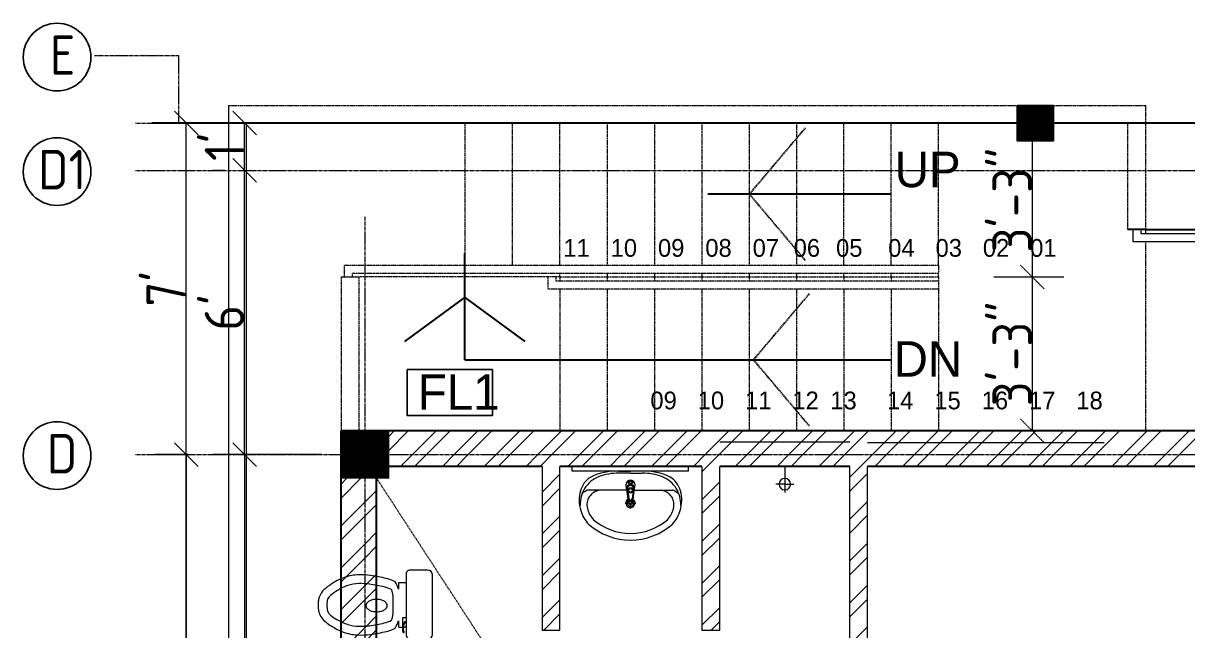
# Model space of a CAD drawing. Extents: x -95606 to 113309, y -42160 to -940.
# Drawn here: x -42601.6 to -42306.3, y -18292.3 to -18138.3 of the extents above; entities that cross this region are included whole.
import ezdxf

# ---------------------------------------------------------------- set-up
doc = ezdxf.new("R2010")
doc.units = 0
doc.header["$LTSCALE"] = 0.02
doc.header["$MEASUREMENT"] = 0
doc.header["$PDMODE"] = 3
doc.header["$PDSIZE"] = -2
for name, pattern in [('( Dashed )', [0.75, 0.5, -0.25]), ('ACAD_ISO04W100', [30, 24, -3, 0, -3]), ('CENTERX2', [101.60000000000001, 63.5, -12.7, 12.7, -12.7])]:
    doc.linetypes.add(name, pattern=pattern)
doc.layers.get('0').update_dxf_attribs({"linetype": 'CONTINUOUS'})
doc.layers.get('DEFPOINTS').update_dxf_attribs({"linetype": 'CONTINUOUS'})
for name, color, linetype, lineweight in [('DOOR WIN TEXT', 102, 'CONTINUOUS', 25), ('Hatch', 252, 'CONTINUOUS', 9), ('RBH CENTER LINE', 1, 'ACAD_ISO04W100', 13), ('RBH DIMENSIONS', 8, 'CONTINUOUS', 15), ('RBH FURNISHING', 112, 'CONTINUOUS', 0), ('RBH HAND RAIL - 0.13', 131, 'CONTINUOUS', 13), ('RBH TEXT', 50, 'CONTINUOUS', 13), ('RBH TEXT FRAME', 90, 'CONTINUOUS', 25), ('RBH WALL - 0.13', 253, 'CONTINUOUS', 13), ('RBH WALL - 0.18', 252, 'CONTINUOUS', 18), ('RBH WALL - 0.30', 7, 'CONTINUOUS', 30), ('RBH-FURNITURE', 112, 'CONTINUOUS', 15), ('T', 15, 'CONTINUOUS', 9)]:
    doc.layers.add(name, color=color, linetype=linetype, lineweight=lineweight)
doc.layers.add('RBH DO & WIN', color=7, linetype='CONTINUOUS', lineweight=9, true_color=0x8a008a)
doc.layers.add('RBH STAIRCASE', color=7, linetype='CONTINUOUS', lineweight=15, true_color=0x287763)
doc.styles.add('RBH-225', font='ARIALN.TTF', dxfattribs={"height": 225})
doc.styles.get("Standard").update_dxf_attribs({"font": 'ISOCP'})
doc.dimstyles.new('RBH DIM 01', dxfattribs={"dimtxt": 10, "dimasz": 6, "dimexe": 8, "dimexo": 5, "dimgap": 0.09, "dimtad": 1, "dimdec": 0, "dimzin": 0, "dimdsep": 46, "dimlunit": 4, "dimtxsty": 'Standard', "dimblk": 'OBLIQUE', "dimcen": 0.09, "dimclrd": 4, "dimclre": 1, "dimclrt": 2, "dimadec": 0, "dimazin": 0, "dimtfac": 1, "dimtdec": 0, "dimtofl": 0, "dimtmove": 0, "dimatfit": 3, "dimldrblk": 'OPEN30', "dimfxl": 1, "dimtolj": 1, "dimtzin": 0, "dimlwd": -1, "dimlwe": -1, "dimarcsym": 0})
pattern_1 = [(45, (-411609.7357778816, -522238.592711931), (-5.303300858899106, 5.303300858899107), []), (45, (-411606.2002439816, -522238.592711931), (-5.303300858899106, 5.303300858899107), [])]

# ---------------------------------------------------------------- blocks, each defined once
blk = doc.blocks.new('_Oblique')
at = {"color": 0, "linetype": 'ByBlock', "lineweight": -2}
blk.add_line((-0.5, -0.5), (0.5, 0.5), dxfattribs=at)
blk = doc.blocks.new('*D945')
at = {"layer": 'DEFPOINTS', "color": 0, "lineweight": -2, "ltscale": 0.75, "transparency": 16777216}
for p in [(-42520.99600478176, -18247.60329317254), (-42545.47614968261, -18454.60329317254), (-42520.99600478176, -18454.60329317254)]:
    blk.add_point(p, dxfattribs=at)
at = {"layer": 'RBH DIMENSIONS', "color": 1, "ltscale": 0.75, "transparency": 16777216}
for p, q in [((-42525.99600478176, -18247.60329317254), (-42553.47614968261, -18247.60329317254)), ((-42525.99600478176, -18454.60329317254), (-42553.47614968261, -18454.60329317254))]:
    blk.add_line(p, q, dxfattribs=at)
at = {"layer": 'RBH DIMENSIONS', "color": 4, "ltscale": 0.75, "transparency": 16777216}
blk.add_line((-42545.47614968261, -18247.60329317254), (-42545.47614968261, -18454.60329317254), dxfattribs=at)
at = {"layer": 'RBH DIMENSIONS', "color": 4, "ltscale": 0.75, "transparency": 16777216, "xscale": 6, "yscale": 6, "zscale": 6}
for p, rotation in [((-42545.47614968261, -18247.60329317254), 90), ((-42545.47614968261, -18454.60329317254), 270)]:
    blk.add_blockref('_Oblique', p, dxfattribs=dict(at, rotation=rotation))
at = {"layer": 'RBH DIMENSIONS', "color": 2, "ltscale": 0.75, "transparency": 16777216, "insert": (-42550.5661496826, -18351.10329317255), "char_height": 10, "attachment_point": 5, "rotation": 90}
blk.add_mtext('\\A1;17\'-3"', dxfattribs=at)
blk = doc.blocks.new('_Open30')
at = {"color": 0, "linetype": 'ByBlock', "lineweight": -2}
for p, q in [((-1, 0.26794919), (0, 0)), ((0, 0), (-1, -0.26794919)), ((0, 0), (-1, 0))]:
    blk.add_line(p, q, dxfattribs=at)
blk = doc.blocks.new('*D950')
at = {"layer": 'DEFPOINTS', "color": 0, "lineweight": -2, "ltscale": 0.75, "transparency": 16777216}
for p in [(-42557.07311181848, -18247.60329317254), (-42560.26094767994, -18868.60329317254), (-42557.07311181848, -18868.60329317254)]:
    blk.add_point(p, dxfattribs=at)
at = {"layer": 'DOOR WIN TEXT', "color": 1, "ltscale": 0.75, "transparency": 16777216}
for p, q in [((-42562.07311181848, -18247.60329317254), (-42568.26094767994, -18247.60329317254)), ((-42562.07311181848, -18868.60329317254), (-42568.26094767994, -18868.60329317254))]:
    blk.add_line(p, q, dxfattribs=at)
at = {"layer": 'DOOR WIN TEXT', "color": 4, "ltscale": 0.75, "transparency": 16777216}
blk.add_line((-42560.26094767994, -18247.60329317254), (-42560.26094767994, -18868.60329317254), dxfattribs=at)
at = {"layer": 'DOOR WIN TEXT', "color": 4, "ltscale": 0.75, "transparency": 16777216, "xscale": 6, "yscale": 6, "zscale": 6}
for p, rotation in [((-42560.26094767994, -18247.60329317254), 90), ((-42560.26094767994, -18868.60329317254), 270)]:
    blk.add_blockref('_Oblique', p, dxfattribs=dict(at, rotation=rotation))
at = {"layer": 'DOOR WIN TEXT', "color": 2, "ltscale": 0.75, "transparency": 16777216, "insert": (-42565.35094767993, -18558.10329317255), "char_height": 10, "attachment_point": 5, "rotation": 90}
blk.add_mtext('\\A1;51\'-9"', dxfattribs=at)
blk = doc.blocks.new('WC')
at = {"layer": 'T', "color": 20, "linetype": 'Continuous'}
blk.add_lwpolyline([(5.185914871772638, -7.487984849098211), (5.185914871772638, -5.592378769189053), (3.550270554255348, -5.592378769189053, 0.0305233690984547), (5.4386653411334, -4.740034718662172, 0.0547400935511321), (6.261389080953903, -2.484506639038954, 0.0276815532615558), (7.012927671285524, 1.530480482173516, 0.0379064816251762), (7.173784738965423, 4.511045378399103, 0.0718291389595183), (6.597054907927031, 7.968788086524, 0.07159889264581099), (5.062240501831638, 11.13285129502492, 0.0316332895777253), (3.449414756795248, 13.29372066599171, 0.1104652710986022), (1.542048538502513, 14.56969043948084, 0.072609613058966), (0.4145795971476219, 14.7913590887747, 0.0240610733113487), (-0.4795404054652864, 14.8240629685788, 0.0240610733113488), (-1.373660408078194, 14.7913590887747, 0.072609613058966), (-2.501129349429447, 14.56969043948084, 0.0502769354611629), (-3.978556810250212, 13.7293314425624, 0.0718777976286563), (-5.948142554372224, 11.13285129502492, 0.07159889264581099), (-7.482956960467617, 7.968788086524, 0.0718291389595183), (-8.059686791509648, 4.511045378399103, 0.0379064816251762), (-7.898829723829748, 1.530480482173516, 0.027681553261556), (-7.147291133479938, -2.484506639038954, 0.0547400935511745), (-6.324567393673988, -4.740034718663082, 0.0305233690984476), (-4.436172606781382, -5.592378769189053), (-6.071816924295035, -5.592378769189053), (-6.071816924295035, -6.591743343107737)], format="xyb", dxfattribs=at)
at = {"layer": 'T', "color": 15, "linetype": 'Continuous'}
blk.add_lwpolyline([(4.815718880027362, 1.817051685689875, 0.0379064816252289), (4.958496132518575, 4.462610708472312, 0.0718291389590164), (4.485969481133452, 7.295610659800332, 0.0715988926463217), (3.226707508000345, 9.891614752026724, 0.0868619999494411), (1.939920170180357, 11.65888144056134, 0.1101547250443407), (1.026778147940149, 12.41461597400666, 0.0606315937992031), (-0.4795404054652864, 12.60208791376226, 0.0606315937992031), (-1.985858958870721, 12.41461597400666, 0.1647116893850715), (-3.026634467930762, 11.65888144056134, 0.0570579070422738), (-4.112609560540931, 10.06464330845028, 0.0444558028881388), (-5.371871533659487, 7.295610659800332, 0.0718291389590164), (-5.8443981850628, 4.462610708472312, 0.0379064816252289), (-5.701620932553396, 1.817051685689875, 0.027681553261527), (-4.99518903094713, -1.956959420900602, 0.0547400935513346), (-4.338226023509832, -3.758048217583564, 0.0709025058760243), (-2.722718793099829, -4.203336587857847), (-0.4795404054652864, -4.203336587859666), (1.836816740573794, -4.203336587859666, 0.0709025058760243), (3.452323970983799, -3.758048217581746, 0.054740093551292), (4.109286978402906, -1.956959420901512, 0.0276815532615271)], format="xyb", close=True, dxfattribs=at)
at = {"layer": 'T', "color": 20, "linetype": 'Continuous'}
for points in [[(0.9687650310429488, 0, 0.0590191261804286), (0.840271205803674, 1.084786038702986, 0.0725853768580368), (0.5096370894957545, 1.910860540629983, 0.1066643080517607), (-0.0506469423139606, 2.526744483466245, 0.1562815144078775), (-0.5987958138334762, 2.702364892362311, 0.1562815144078204), (-1.146944685374819, 2.526744483467155, 0.1066643080520516), (-1.707228717184534, 1.910860540629983, 0.0725853768579117), (-2.037862833474264, 1.084786038706624, 0.059019126180507), (-2.166356658713539, 0, 0.0590191261806033), (-2.037862833474264, -1.084786038705715, 0.0725853768582857), (-1.707228717184534, -1.910860540630892, 0.1066643080517848), (-1.146944685374819, -2.526744483468064, 0.1562815144076592), (-0.5987958138334762, -2.70236489236322, 0.1562815144080388), (-0.0506469423139606, -2.526744483467155, 0.1066643080520273), (0.5096370894957545, -1.910860540630892, 0.0725853768577877), (0.840271205803674, -1.084786038704805, 0.0590191261803645)], [(-7.896895772498738, -14.15304770960665), (-0.4795404054652864, -14.15304770960665), (7.157357536549625, -14.15304770960665, 0.4142135623730306), (8.369540339352625, -12.94086490680547), (8.369540339352625, -8.700167651898482, 0.4579617922720282), (7.4027238557087, -7.487984849098211), (-0.4795404054652864, -7.487984849098211), (-7.922713216832108, -7.487984849098211, 0.4186478146182976), (-9.1090785752981, -8.700167651898482), (-9.1090785752981, -12.94086490680547, 0.4142135623730306)]]:
    blk.add_lwpolyline(points, format="xyb", close=True, dxfattribs=at)
for points in [[(-3.719290304057267, -7.501733849440824), (-3.719290304057267, -6.591743343107737), (-7.086874287653245, -6.591743343107737), (-7.399695656121821, -6.737991817339207), (-7.42576410347965, -6.997989104864246), (-7.204182300834418, -7.030488765803965), (-7.099908511333977, -6.89236520680879), (-6.774052919184669, -6.827365884925711), (-4.631685962086976, -7.046738596273826), (-4.631685962086976, -7.485484018971873)], [(-6.071816924295035, -7.487984849098211), (-6.071816924295035, -6.951312819431223)], [(-4.934620047873522, -7.026665615950151), (-4.934620047873522, -7.487984849098211)]]:
    blk.add_lwpolyline(points, dxfattribs=at)
blk = doc.blocks.new('WB')
at = {"layer": 'RBH-FURNITURE'}
for p, q in [((14.75, 0), (-14.75, 0)), ((-14.75, -1.21283693308942), (-14.75, 0)), ((14.75, -1.21283693308942), (14.75, 0)), ((14.75, -1.21283693308942), (-14.75, -1.21283693308942)), ((-3.002595838857815, -1.21283693308942), (2.968590706586838e-09, -1.21283693308942)), ((2.968590706586838e-09, -1.727531433105469), (-3.002595838857815, -1.727531433105469)), ((3.002595838916022, -1.21283693308942), (2.968590706586838e-09, -1.21283693308942)), ((2.968590706586838e-09, -1.727531433105469), (3.002595838916022, -1.727531433105469)), ((-0.9728410511161201, -5.677043628704268), (-1.086861541843973, -4.544988488953095)), ((-0.7926853030803613, -6.866071558033582), (-0.9728410511161201, -5.677043628704268)), ((-0.7926853030803613, -5.604981303156819), (-0.4323738007806242, -8.256873965205159)), ((0.792685303138569, -5.604981303156819), (0.4323738068342209, -8.256873965205159)), ((0.9728410511743277, -5.677043628704268), (0.792685303138569, -6.866071558033582)), ((1.08686154789757, -4.544988488953095), (0.9728410511743277, -5.677043628704268)), ((-11.2257409482263, -6.174346089246683), (-12.2082815557369, -6.815677976468578)), ((-0.9214262514724396, -6.01638126373291), (-10.62913734023459, -6.01638126373291)), ((-0.5764983981498517, -8.364967393805273), (-0.7926853030803613, -6.866071558033582)), ((-0.4323738007806242, -9.02348363387864), (-0.505195447767619, -8.592860436299816)), ((0.5051954477094114, -8.592860436299816), (0.4323862224700861, -9.023392200353555)), ((0.792685303138569, -6.866071558033582), (0.5764983981498517, -8.364967393805273)), ((0.9214262575260364, -6.01638126373291), (10.62913734017638, -6.01638126373291)), ((11.22574095433811, -6.174346089246683), (12.20828156766947, -6.815677976468578)), ((-12.78497798740864, -9.885228609957267), (-12.87879985861946, -9.986398577690125)), ((-1.367518416082021, -9.304311799874995), (-0.3956076233880594, -9.304311799874995)), ((-0.3963426441187039, -9.29371726512909), (-0.4330591707257554, -9.02348363387864)), ((2.968590706586838e-09, -10.671830224921), (2.968590706586838e-09, -9.654028773191385)), ((0.3956076233880594, -9.304311799874995), (1.367518416140229, -9.304311799874995)), ((0.4330591767211445, -9.02348363387864), (0.3963426560512744, -9.29371726512909)), ((12.78497799939942, -9.885228609957267), (12.87879985867767, -9.986398577690125))]:
    blk.add_line(p, q, dxfattribs=at)
for centre, radius in [((2.968590706586838e-09, -6.073386239877436), 0.6845918515155726), ((2.968590706586838e-09, -4.037626266363077), 0.5139152378585204), ((2.968590706586838e-09, -6.073386239877436), 0.4323738009572039), ((2.968590706586838e-09, -4.037626266363077), 0.3206772357099268)]:
    blk.add_circle(centre, radius, dxfattribs=at)
for centre, radius, start, end in [((-7.16209180658916, -7.590965032461099), 5.665218887149563, 120.7623182050483, 165.9134844709627), ((-5.534776818181854, -9.312951570143923), 7.136569396632957, 110.9837550512037, 148.6276441611306), ((-3.521593162498903, -16.03311490995111), 14.82936269009455, 87.99435443451932, 116.1607451574756), ((-3.218700833618641, -15.03207340248628), 13.30629694490798, 89.0694293571599, 111.4765403603433), ((3.521593174431473, -16.03311490995111), 14.82936269009455, 63.83925484252443, 92.00564556548066), ((3.218700836587232, -15.03207341762027), 13.30629696000079, 68.52345963965665, 90.9305706428401), ((5.534776824119035, -9.312951570143923), 7.136569396632957, 31.3723558388694, 69.01624494879628), ((7.162091812526342, -7.590965032461099), 5.665218887149563, 14.08651552903727, 59.23768179495173), ((-4.111888620362151, -9.925749122630805), 8.673184022031258, 150.0649124811841, 179.732317059104), ((-0.01229743636213243, -4.558665649208706), 1.074651144129656, 89.34433905628772, 179.2707729083678), ((-0.01229742675786838, -5.531506706902292), 0.9715065877887656, 89.27472476461509, 188.6156485361886), ((-0.01801557838916779, -5.62299688445637), 0.7748791799650085, 88.66777963011222, 178.6677796301122), ((0.01229744229931384, -4.558665649208706), 1.074651144129528, 0.7292270916321703, 90.65566094371226), ((0.01229742972645909, -5.53150670445757), 0.971506585220952, 351.3843509544102, 90.72527498861075), ((0.01801558141596615, -5.622996881604195), 0.7748791769162926, 1.332220119671323, 91.33222011633715), ((4.111888629326131, -9.925749133981299), 8.673184025064035, 0.26768294089596, 29.93508751881592), ((-4.917371073388495, -8.560703253548127), 8.088074891127143, 163.1195708982508, 198.8785506675534), ((-10.68866752198664, -6.99715944530908), 0.9825831689544678, 86.5265858884347, 123.1336150171348), ((-7.350851842027623, -9.723860712489113), 3.687053601633872, 97.2542833607589, 195.0893641244774), ((2.968590706586838e-09, -9.304311799874995), 1.171012377592426, 120.0927669608447, 59.90723303915527), ((2.968590706586838e-09, -9.304311799874995), 0.8107008767947567, 127.5098969284761, 52.49013994350943), ((0.08044165174942464, -8.284525758586824), 0.6618467239242408, 186.9810572273289, 207.7665555178048), ((0.08044164767488837, -8.28452576440759), 0.6618467175496398, 207.766555329857, 263.0189420169028), ((-0.02026752929668874, -8.201926451409236), 0.4157533022092709, 187.5946449765316, 272.7942158600725), ((0.02026753535028547, -8.201926451409236), 0.4157533022092709, 267.2057841399276, 352.4053550234685), ((-0.08044164488092065, -8.284525770228356), 0.6618467122596731, 276.9810582387356, 332.2334449685301), ((-0.08044165186583996, -8.284525758586824), 0.6618467239242407, 332.2334444821952, 353.018942772671), ((7.350851847906597, -9.723860712489113), 3.687053601633872, 344.9106358755226, 82.74571663924108), ((10.68866752495524, -6.997159454214852), 0.9825831781280032, 56.86638503096172, 93.47341435891616), ((4.917371085321065, -8.560703253548127), 8.08807489112794, 341.1214493324466, 16.88042910174919), ((-4.479929855500814, -8.937872982001863), 8.394755769797676, 195.4747331045889, 223.0441814273127), ((-5.2778393769986, -9.476580703514628), 5.760827717249503, 192.0952891306455, 224.6543184196774), ((-0.02026750956429169, -8.9685361245065), 0.4157533212605161, 187.594643883194, 220.8490104379566), ((-0.01519281341461465, -9.272596667346079), 0.3817345584461184, 183.1716785548231, 272.2809415528178), ((-0.02026751631638035, -8.968536138825584), 0.415753306780159, 220.849009551328, 272.7942141105178), ((0.02026752231176943, -8.968536132073496), 0.4157533134840453, 267.2057858894822, 352.4053571195647), ((0.01519282220397145, -9.272596664261073), 0.3817345615892633, 267.7190580332996, 356.8283210309722), ((5.27783937996719, -9.47658069327008), 5.760827722301952, 315.3456813515634, 347.9047108693545), ((4.479929855500814, -8.937872982001863), 8.394755769797676, 316.9558185726873, 344.5252668954111), ((0.04908161464845762, -2.553782224596944), 16.13919069229295, 228.6421468456873, 269.8055748570405), ((0.04908161464845762, -2.553782224596944), 14.46399208055348, 229.3365791502009, 269.8055748570405), ((-0.04908161464845762, -2.553782224596944), 14.46399208055348, 270.1944251429595, 310.663420849799), ((-0.04908161464845762, -2.553782224596944), 16.13919069229295, 270.1944251429595, 311.3578531543127)]:
    blk.add_arc(centre, radius, start, end, dxfattribs=at)
blk = doc.blocks.new('VF')
at = {"layer": 'RBH FURNISHING', "ltscale": 0.75}
for p, q in [((0, 0), (-4.538272844394669, 0)), ((0, 0), (0, 4.211931593017653)), ((0, -9.016995425045025), (0, 0)), ((0, 0), (4.538272844394669, 0))]:
    blk.add_line(p, q, dxfattribs=at)
blk.add_circle((0, 0), 2.862975221651141, dxfattribs=at)
blk = doc.blocks.new('*D956')
at = {"layer": 'DEFPOINTS', "color": 0, "lineweight": -2, "ltscale": 0.75, "transparency": 16777216}
for p in [(-42545.47614968261, -18175.60329317265), (-42545.47614968261, -18175.60329317265), (-42545.47614968261, -18247.6032931726)]:
    blk.add_point(p, dxfattribs=at)
at = {"layer": 'RBH DIMENSIONS', "color": 1, "ltscale": 0.75, "transparency": 16777216}
for p, q in [((-42550.47614968261, -18175.60329317265), (-42553.47614968261, -18175.60329317265)), ((-42550.47614968261, -18247.6032931726), (-42553.47614968261, -18247.6032931726))]:
    blk.add_line(p, q, dxfattribs=at)
at = {"layer": 'RBH DIMENSIONS', "color": 4, "ltscale": 0.75, "transparency": 16777216}
blk.add_line((-42545.47614968261, -18247.6032931726), (-42545.47614968261, -18175.60329317265), dxfattribs=at)
at = {"layer": 'RBH DIMENSIONS', "color": 4, "ltscale": 0.75, "transparency": 16777216, "xscale": 6, "yscale": 6, "zscale": 6}
for p, rotation in [((-42545.47614968261, -18175.60329317265), 90), ((-42545.47614968261, -18247.6032931726), 270)]:
    blk.add_blockref('_Oblique', p, dxfattribs=dict(at, rotation=rotation))
at = {"layer": 'RBH DIMENSIONS', "color": 2, "ltscale": 0.75, "transparency": 16777216, "insert": (-42550.5661496826, -18211.60329317263), "char_height": 10, "attachment_point": 5, "rotation": 90}
blk.add_mtext("\\A1;6'", dxfattribs=at)
blk = doc.blocks.new('*D960')
at = {"layer": 'DEFPOINTS', "color": 0, "lineweight": -2, "ltscale": 0.75, "transparency": 16777216}
for p in [(-42562.11778233958, -18163.60329317265), (-42560.26094767994, -18163.60329317265), (-42554.79660929019, -18247.6032931726)]:
    blk.add_point(p, dxfattribs=at)
at = {"layer": 'RBH DIMENSIONS', "color": 4, "ltscale": 0.75, "transparency": 16777216}
blk.add_line((-42560.26094767994, -18247.6032931726), (-42560.26094767994, -18163.60329317265), dxfattribs=at)
at = {"layer": 'RBH DIMENSIONS', "color": 1, "ltscale": 0.75, "transparency": 16777216}
for p, q in [((-42557.11778233958, -18163.60329317265), (-42552.26094767994, -18163.60329317265)), ((-42559.79660929019, -18247.6032931726), (-42568.26094767994, -18247.6032931726))]:
    blk.add_line(p, q, dxfattribs=at)
at = {"layer": 'RBH DIMENSIONS', "color": 4, "ltscale": 0.75, "transparency": 16777216, "xscale": 6, "yscale": 6, "zscale": 6}
for p, rotation in [((-42560.26094767994, -18163.60329317265), 90), ((-42560.26094767994, -18247.6032931726), 270)]:
    blk.add_blockref('_Oblique', p, dxfattribs=dict(at, rotation=rotation))
at = {"layer": 'RBH DIMENSIONS', "color": 2, "ltscale": 0.75, "transparency": 16777216, "insert": (-42565.35094767993, -18205.60329317263), "char_height": 10, "attachment_point": 5, "rotation": 90}
blk.add_mtext("\\A1;7'", dxfattribs=at)
blk = doc.blocks.new('*D961')
at = {"layer": 'DEFPOINTS', "color": 0, "lineweight": -2, "ltscale": 0.75, "transparency": 16777216}
for p in [(-42545.47614968261, -18163.60329317265), (-42544.99600478176, -18163.60329317265), (-42545.47614968261, -18175.60329317265)]:
    blk.add_point(p, dxfattribs=at)
at = {"layer": 'RBH DIMENSIONS', "color": 1, "ltscale": 0.75, "transparency": 16777216}
for p, q in [((-42549.99600478176, -18163.60329317265), (-42553.47614968261, -18163.60329317265)), ((-42550.47614968261, -18175.60329317265), (-42553.47614968261, -18175.60329317265))]:
    blk.add_line(p, q, dxfattribs=at)
at = {"layer": 'RBH DIMENSIONS', "color": 4, "ltscale": 0.75, "transparency": 16777216}
blk.add_line((-42545.47614968261, -18175.60329317265), (-42545.47614968261, -18163.60329317265), dxfattribs=at)
at = {"layer": 'RBH DIMENSIONS', "color": 4, "ltscale": 0.75, "transparency": 16777216, "xscale": 6, "yscale": 6, "zscale": 6}
for p, rotation in [((-42545.47614968261, -18163.60329317265), 90), ((-42545.47614968261, -18175.60329317265), 270)]:
    blk.add_blockref('_Oblique', p, dxfattribs=dict(at, rotation=rotation))
at = {"layer": 'RBH DIMENSIONS', "color": 2, "ltscale": 0.75, "transparency": 16777216, "insert": (-42550.5661496826, -18169.60329317266), "char_height": 10, "attachment_point": 5, "rotation": 90}
blk.add_mtext("\\A1;1'", dxfattribs=at)
blk = doc.blocks.new('*D989')
at = {"layer": 'DEFPOINTS', "color": 0, "linetype": '( Dashed )', "lineweight": -2, "ltscale": 0.75, "transparency": 16777216}
for p in [(-42360.52764445714, -18163.60329317289), (-42360.52764445714, -18202.603293173), (-42345.74729688432, -18202.603293173)]:
    blk.add_point(p, dxfattribs=at)
at = {"layer": 'RBH DIMENSIONS', "color": 1, "ltscale": 0.75, "transparency": 16777216}
for p, q in [((-42355.52764445714, -18163.60329317289), (-42337.74729688432, -18163.60329317289)), ((-42355.52764445714, -18202.603293173), (-42337.74729688432, -18202.603293173))]:
    blk.add_line(p, q, dxfattribs=at)
at = {"layer": 'RBH DIMENSIONS', "color": 4, "ltscale": 0.75, "transparency": 16777216}
blk.add_line((-42345.74729688432, -18163.60329317289), (-42345.74729688432, -18202.603293173), dxfattribs=at)
at = {"layer": 'RBH DIMENSIONS', "color": 4, "linetype": '( Dashed )', "ltscale": 0.75, "transparency": 16777216, "xscale": 6, "yscale": 6, "zscale": 6}
for p, rotation in [((-42345.74729688432, -18163.60329317289), 90), ((-42345.74729688432, -18202.603293173), 270)]:
    blk.add_blockref('_Oblique', p, dxfattribs=dict(at, rotation=rotation))
at = {"layer": 'RBH DIMENSIONS', "color": 2, "linetype": '( Dashed )', "ltscale": 0.75, "transparency": 16777216, "insert": (-42350.83729688431, -18183.10329317295), "char_height": 10, "attachment_point": 5, "rotation": 90}
blk.add_mtext('\\A1;3\'-3"', dxfattribs=at)
blk = doc.blocks.new('*D990')
at = {"layer": 'DEFPOINTS', "color": 0, "linetype": '( Dashed )', "lineweight": -2, "ltscale": 0.75, "transparency": 16777216}
for p in [(-42360.52764445714, -18202.603293173), (-42360.52764445714, -18241.60329317289), (-42345.74729688432, -18241.60329317289)]:
    blk.add_point(p, dxfattribs=at)
at = {"layer": 'RBH DIMENSIONS', "color": 1, "ltscale": 0.75, "transparency": 16777216}
for p, q in [((-42355.52764445714, -18202.603293173), (-42337.74729688432, -18202.603293173)), ((-42355.52764445714, -18241.60329317289), (-42337.74729688432, -18241.60329317289))]:
    blk.add_line(p, q, dxfattribs=at)
at = {"layer": 'RBH DIMENSIONS', "color": 4, "ltscale": 0.75, "transparency": 16777216}
blk.add_line((-42345.74729688432, -18202.603293173), (-42345.74729688432, -18241.60329317289), dxfattribs=at)
at = {"layer": 'RBH DIMENSIONS', "color": 4, "linetype": '( Dashed )', "ltscale": 0.75, "transparency": 16777216, "xscale": 6, "yscale": 6, "zscale": 6}
for p, rotation in [((-42345.74729688432, -18202.603293173), 90), ((-42345.74729688432, -18241.60329317289), 270)]:
    blk.add_blockref('_Oblique', p, dxfattribs=dict(at, rotation=rotation))
at = {"layer": 'RBH DIMENSIONS', "color": 2, "linetype": '( Dashed )', "ltscale": 0.75, "transparency": 16777216, "insert": (-42350.83729688431, -18222.10329317295), "char_height": 10, "attachment_point": 5, "rotation": 90}
blk.add_mtext('\\A1;3\'-3"', dxfattribs=at)

msp = doc.modelspace()

# ---------------------------------------------------------------- hatches: boundary and pattern name
at = {"layer": 'Hatch', "ltscale": 0.75}
h = msp.add_hatch(dxfattribs=at)
h.set_pattern_fill('ANSI32', color=256, scale=20)
h.set_pattern_definition(pattern_1)
h.paths.add_polyline_path([(-42215.99600478187, -18241.60329317254), (-42508.99600478176, -18241.60329317254), (-42508.99600478176, -18247.60329317254), (-42215.99600478187, -18247.60329317254)])
h = msp.add_hatch(dxfattribs=at)
h.set_pattern_fill('ANSI32', color=256, scale=20)
h.set_pattern_definition(pattern_1)
h.paths.add_polyline_path([(-42215.99600478187, -18247.60329317254), (-42508.99600478176, -18247.60329317254), (-42508.99600478176, -18250.60329317254), (-42469.99600478176, -18250.60329317254), (-42469.99600478176, -18292.10329317254), (-42465.49600478176, -18292.10329317254), (-42465.49600478176, -18250.60329317254), (-42429.49600478176, -18250.60329317254), (-42429.49600478176, -18292.10329317248), (-42424.99600478176, -18292.10329317248), (-42424.99600478176, -18250.60329317254), (-42391.99600478176, -18250.60329317254), (-42391.99600478176, -18418.60329317248), (-42393.99600478176, -18418.60329317248), (-42393.99600478176, -18423.10329317248), (-42387.49600478176, -18423.10329317248), (-42387.49600478176, -18250.60329317254), (-42215.99600478187, -18250.60329317254)])
h = msp.add_hatch(dxfattribs=at)
h.set_pattern_fill('ANSI32', color=256, scale=20)
h.set_pattern_definition(pattern_1)
h.paths.add_polyline_path([(-42514.99600478176, -18253.60329317254), (-42520.99600478176, -18253.60329317254), (-42520.99600478176, -18448.60329317254), (-42514.99600478176, -18448.60329317254)])
h = msp.add_hatch(dxfattribs=at)
h.set_pattern_fill('ANSI32', color=256, scale=20)
h.set_pattern_definition(pattern_1)
h.paths.add_polyline_path([(-42511.99600478176, -18253.60329317254), (-42514.99600478176, -18253.60329317254), (-42514.99600478176, -18448.60329317254), (-42511.99600478176, -18448.60329317254)])
at = {"layer": 'RBH DIMENSIONS'}
h = msp.add_hatch(dxfattribs=at)
h.set_pattern_fill('ANSI31', color=6)
h.set_pattern_definition([(45, (-411655.9094664712, -519630.8388944357), (-0.08838834764831843, 0.08838834764831845), [])])
h.paths.add_polyline_path([(-42349.49600478164, -18159.10329317277), (-42349.49600478164, -18168.10329317277), (-42340.49600478164, -18168.10329317277), (-42340.49600478164, -18159.10329317277)])
h = msp.add_hatch(dxfattribs=at)
h.set_pattern_fill('ANSI31', color=6)
h.set_pattern_definition([(45, (-411938.7160235614, -520342.7002727318), (-0.08838834764831843, 0.08838834764831845), [])])
h.paths.add_polyline_path([(-42520.99600478176, -18241.60329317254), (-42520.99600478176, -18253.60329317254), (-42508.99600478176, -18253.60329317254), (-42508.99600478176, -18241.60329317254)])

# ---------------------------------------------------------------- linework, layer by layer
at = {"layer": 'RBH CENTER LINE', "linetype": 'CENTERX2', "ltscale": 0.12}
for p, q in [((-42573.16050255754, -18163.60329317265), (-40815.45717651177, -18163.60329317265)), ((-42573.16050255748, -18175.6032931726), (-40815.45717651171, -18175.6032931726)), ((-42514.99600478176, -18187.33983818301), (-42514.99600478176, -18996.79056160913)), ((-42573.16050255754, -18247.60329317254), (-40815.45717651177, -18247.60329317254)), ((-42112.99600478176, -18865.6032931726), (-42511.99600478176, -18253.60329317254))]:
    msp.add_line(p, q, dxfattribs=at)
msp.add_lwpolyline([(-42562.11778233958, -18163.60329317265), (-42562.11778233958, -18146.56167920806), (-42583.5083298582, -18146.56167920806)], dxfattribs=at)
at = {"layer": 'RBH DIMENSIONS', "ltscale": 0.75}
msp.add_lwpolyline([(-42520.99600478176, -18241.60329317254), (-42508.99600478176, -18241.60329317254), (-42508.99600478176, -18253.60329317254), (-42520.99600478176, -18253.60329317254)], close=True, dxfattribs=at)
msp.add_lwpolyline([(-42520.99600478176, -18241.60329317254), (-42508.99600478176, -18241.60329317254), (-42508.99600478176, -18253.60329317254), (-42520.99600478176, -18253.60329317254)], close=True, dxfattribs=at)
msp.add_lwpolyline([(-42520.99600478176, -18241.60329317254), (-42508.99600478176, -18241.60329317254), (-42508.99600478176, -18253.60329317254), (-42520.99600478176, -18253.60329317254)], close=True, dxfattribs=at)
at = {"layer": 'RBH DO & WIN', "ltscale": 0.75}
for p, q in [((-42391.99600478182, -18244.47323290316), (-42424.99600478182, -18244.47323290322)), ((-42327.49600478176, -18244.63563590921), (-42387.49600478176, -18244.63563590961))]:
    msp.add_line(p, q, dxfattribs=at)
at = {"layer": 'RBH HAND RAIL - 0.13', "ltscale": 5}
for p, q in [((-42320.24600478182, -18190.60329317271), (-42320.24600478182, -18193.60329317265)), ((-42318.24600478182, -18190.60329317271), (-42318.24600478182, -18191.60329317265)), ((-42318.24600478182, -18191.60329317265), (-42100.9960047817, -18191.60329317265)), ((-42320.24600478182, -18193.60329317265), (-42100.9960047817, -18193.6032931726))]:
    msp.add_line(p, q, dxfattribs=at)
at = {"layer": 'RBH HAND RAIL - 0.13', "linetype": '( Dashed )', "ltscale": 5}
for p, q in [((-42520.09902268568, -18199.60329317312), (-42369.49600478147, -18199.6032931733)), ((-42520.09902268568, -18202.603293173), (-42520.09902268568, -18199.60329317312)), ((-42369.49600478147, -18199.603293173), (-42369.49600478147, -18201.60329317306)), ((-42518.09902268568, -18201.60329317254), (-42369.49600478153, -18201.60329317469)), ((-42518.09902268568, -18202.603293173), (-42518.09902268568, -18201.60329317248)), ((-42468.56153969323, -18202.60329317312), (-42468.56153969323, -18205.60329317312)), ((-42466.56153969323, -18202.60329317312), (-42466.56153969328, -18203.60329317312)), ((-42466.56153969328, -18203.60329317312), (-42369.49600478153, -18203.60329317324)), ((-42369.49600478147, -18203.60329317312), (-42369.49600478147, -18205.60329317312)), ((-42468.56153969328, -18205.60329317306), (-42369.49600478153, -18205.60329317312))]:
    msp.add_line(p, q, dxfattribs=at)
at = {"layer": 'RBH STAIRCASE', "linetype": '( Dashed )', "ltscale": 0.25}
for p, q in [((-42489.49600478153, -18199.60329317335), (-42489.49600478153, -18163.60329317271)), ((-42477.49600478153, -18199.60329317324), (-42477.49600478153, -18163.60329317271)), ((-42465.49600478153, -18199.60329317312), (-42465.49600478153, -18163.60329317271)), ((-42453.49600478141, -18163.60329317277), (-42453.49600478153, -18199.60329317312)), ((-42441.49600478147, -18163.60329317277), (-42441.49600478147, -18199.60329317306)), ((-42429.49600478147, -18163.60329317277), (-42429.49600478147, -18199.60329317306)), ((-42417.49600478147, -18163.60329317277), (-42417.49600478147, -18199.60329317306)), ((-42405.49600478147, -18163.60329317277), (-42405.49600478153, -18199.60329317306)), ((-42393.49600478147, -18199.60329317306), (-42393.49600478141, -18163.60329317277)), ((-42381.49600478147, -18199.60329317306), (-42381.49600478147, -18163.60329317277)), ((-42369.49600478147, -18199.60329317295), (-42369.49600478147, -18163.60329317277)), ((-42316.99600478182, -18191.6032931726), (-42316.99600478187, -18190.60329317265)), ((-42316.99600478182, -18241.6032931726), (-42316.99600478187, -18193.6032931726)), ((-42465.49600478147, -18205.603293173), (-42465.49600478147, -18241.60329317254)), ((-42453.49600478153, -18205.60329317312), (-42453.49600478147, -18241.60329317254)), ((-42441.49600478141, -18205.603293173), (-42441.49600478147, -18241.60329317254)), ((-42429.49600478147, -18205.603293173), (-42429.49600478147, -18241.60329317254)), ((-42417.49600478141, -18205.603293173), (-42417.49600478147, -18241.60329317254)), ((-42405.49600478141, -18205.603293173), (-42405.49600478147, -18241.60329317254)), ((-42393.49600478147, -18205.603293173), (-42393.49600478147, -18241.60329317254)), ((-42381.49600478141, -18205.603293173), (-42381.49600478147, -18241.60329317254)), ((-42369.49600478147, -18205.60329317318), (-42369.49600478147, -18241.60329317254))]:
    msp.add_line(p, q, dxfattribs=at)
at = {"layer": 'RBH STAIRCASE', "linetype": '( Dashed )', "ltscale": 5}
for p, q in [((-42465.49600478147, -18202.60329317306), (-42516.49600478147, -18202.60329317306)), ((-42465.49600478147, -18202.60329317312), (-42465.49600478153, -18201.60329317318)), ((-42465.49600478147, -18202.60329317312), (-42465.49600478153, -18203.60329317312)), ((-42465.49600478147, -18202.60329317306), (-42369.49600478147, -18202.60329317312)), ((-42453.49600478153, -18201.60329317318), (-42453.49600478147, -18203.60329317312)), ((-42441.49600478147, -18201.60329317312), (-42441.49600478147, -18203.60329317324)), ((-42429.49600478147, -18201.60329317312), (-42429.49600478147, -18203.60329317324)), ((-42417.49600478147, -18201.60329317312), (-42417.49600478147, -18203.60329317324)), ((-42405.49600478153, -18201.60329317312), (-42405.49600478147, -18203.60329317324)), ((-42393.49600478147, -18202.60329317306), (-42393.49600478147, -18201.60329317312)), ((-42393.49600478147, -18202.60329317306), (-42393.49600478147, -18203.60329317324)), ((-42381.49600478147, -18202.60329317306), (-42381.49600478147, -18201.60329317312)), ((-42381.49600478147, -18202.60329317306), (-42381.49600478147, -18203.60329317324)), ((-42369.49600478147, -18202.603293173), (-42369.49600478147, -18201.60329317306)), ((-42369.49600478147, -18202.60329317312), (-42369.49600478147, -18203.60329317312))]:
    msp.add_line(p, q, dxfattribs=at)
at = {"layer": 'RBH TEXT FRAME', "color": 4}
msp.add_lwpolyline([(-42504.21277613287, -18226.07132766604), (-42482.61606047048, -18226.07132766604), (-42482.61606047048, -18237.75185632175), (-42504.21277613287, -18237.75185632175)], close=True, dxfattribs=at)
at = {"layer": 'RBH TEXT FRAME'}
for centre in [(-42592.9928644504, -18146.87356585397), (-42592.9928644504, -18175.87891515157), (-42592.99286445051, -18247.87891515151)]:
    msp.add_circle(centre, 8.578478036564773, dxfattribs=at)
at = {"layer": 'RBH WALL - 0.13', "lineweight": 5, "ltscale": 0.75}
for p, q in [((-42391.99600478176, -18418.60329317254), (-42391.99600478176, -18250.60329317254)), ((-42387.49600478176, -18423.10329317248), (-42387.49600478176, -18250.60329317254))]:
    msp.add_line(p, q, dxfattribs=at)
for points in [[(-42469.99600478176, -18250.60329317254), (-42469.99600478176, -18292.10329317254), (-42465.49600478176, -18292.10329317254), (-42465.49600478176, -18250.60329317254)], [(-42429.49600478176, -18250.60329317254), (-42429.49600478176, -18292.10329317248), (-42424.99600478176, -18292.10329317248), (-42424.99600478176, -18250.60329317254)]]:
    msp.add_lwpolyline(points, dxfattribs=at)
at = {"layer": 'RBH WALL - 0.18', "ltscale": 0.75}
for p, q in [((-42549.49600478182, -18903.10329317254), (-42549.49600478176, -18159.10329317289)), ((-42544.99600478176, -18898.60329317248), (-42544.99600478182, -18163.60329317283)), ((-42520.99600478147, -18202.603293173), (-42516.49600478147, -18202.60329317306))]:
    msp.add_line(p, q, dxfattribs=at)
at = {"layer": 'RBH WALL - 0.18', "linetype": '( Dashed )', "ltscale": 0.75}
msp.add_line((-42549.49600478182, -18159.10329317289), (-42333.49600478147, -18159.10329317289), dxfattribs=at)
at = {"layer": 'RBH WALL - 0.18', "linetype": '( Dashed )', "ltscale": 0.25}
for p, q in [((-42333.49600478147, -18159.10329317289), (-42316.99600478182, -18159.10329317283)), ((-42316.99600478182, -18190.60329317265), (-42316.99600478182, -18159.10329317289)), ((-42544.99600478182, -18163.60329317283), (-42333.49600478147, -18163.60329317283)), ((-42333.49600478147, -18163.60329317289), (-42321.49600478182, -18163.60329317289)), ((-42321.49600478182, -18190.60329317265), (-42321.49600478182, -18163.60329317277)), ((-42520.99600478147, -18202.60329317306), (-42520.99600478147, -18241.60329317254)), ((-42516.49600478147, -18202.60329317312), (-42516.49600478147, -18241.60329317254))]:
    msp.add_line(p, q, dxfattribs=at)
at = {"layer": 'RBH WALL - 0.30', "linetype": '( Dashed )', "ltscale": 0.75}
msp.add_line((-42340.49600478164, -18163.60329317271), (-42340.49600478164, -18159.10329317271), dxfattribs=at)
at = {"layer": 'RBH WALL - 0.30', "ltscale": 0.75}
for p, q in [((-42249.49600478176, -18163.60329317271), (-42568.99600478176, -18163.60329317265)), ((-42316.99600478182, -18190.60329317265), (-42321.49600478182, -18190.60329317271)), ((-42316.99600478182, -18190.60329317265), (-42100.99600478176, -18190.6032931726)), ((-42489.58954623599, -18223.60329317277), (-42489.58954623599, -18196.60329317277)), ((-42520.99600478176, -18531.10329317248), (-42520.99600478176, -18241.60329317254)), ((-42088.99600478176, -18241.60329317254), (-42520.99600478176, -18241.60329317254)), ((-42469.99600478176, -18250.60329317254), (-42508.99600478176, -18250.60329317254)), ((-42429.49600478176, -18250.60329317254), (-42465.49600478176, -18250.60329317254)), ((-42391.99600478176, -18250.60329317254), (-42424.99600478176, -18250.60329317254)), ((-42215.99600478182, -18250.60329317254), (-42387.49600478176, -18250.60329317254)), ((-42511.99600478176, -18448.60329317254), (-42511.99600478176, -18253.60329317254))]:
    msp.add_line(p, q, dxfattribs=at)
msp.add_lwpolyline([(-42349.49600478164, -18159.10329317277), (-42340.49600478164, -18159.10329317277), (-42340.49600478164, -18168.10329317277), (-42349.49600478164, -18168.10329317277)], close=True, dxfattribs=at)
at = {"layer": 'RBH WALL - 0.30', "linetype": '( Dashed )', "ltscale": 0.75}
for points in [[(-42403.34337893462, -18164.86232534644), (-42417.49600478147, -18181.60329317295), (-42403.34337893462, -18198.34426099946)], [(-42402.31194770402, -18206.86232534626), (-42416.46457355087, -18223.60329317277), (-42402.31194770402, -18240.34426099928)]]:
    msp.add_lwpolyline(points, dxfattribs=at)
at = {"layer": 'RBH WALL - 0.30', "ltscale": 0.75}
for points in [[(-42381.49600478147, -18181.60329317289), (-42428.03330383911, -18181.60329317295)], [(-42504.81004668547, -18218.9654464987), (-42489.58954623599, -18207.80409033508), (-42474.36904578652, -18218.9654464987)], [(-42489.58954623599, -18223.60329317277), (-42381.49600478141, -18223.60329317277)]]:
    msp.add_lwpolyline(points, dxfattribs=at)

# ---------------------------------------------------------------- block references
at = {"layer": 'RBH WALL - 0.13', "lineweight": 5, "ltscale": 0.75}
msp.add_blockref('WB', (-42447.6260612542, -18250.60329317254), dxfattribs=at)
at = {"layer": 'RBH WALL - 0.13', "lineweight": 5, "ltscale": 0.75, "rotation": 90}
msp.add_blockref('WC', (-42511.99600478176, -18285.29154976509), dxfattribs=at)
at = {"layer": 'RBH WALL - 0.30', "xscale": -0.5, "yscale": 0.5, "zscale": 0.5, "rotation": 180}
msp.add_blockref('VF', (-42408.49600478176, -18255.11179088503), dxfattribs=at)

# ---------------------------------------------------------------- texts
at = {"layer": 'DOOR WIN TEXT', "color": 4, "insert": (-42528.63034694701, -18227.2592436759), "char_height": 9, "attachment_point": 1, "style": 'RBH-225'}
msp.add_mtext_dynamic_manual_height_columns('\\pi27.072;{\\fStylus BT|b0|i0|c0|p34;FL1}', width=70.71517051081175, gutter_width=1, heights=[0], dxfattribs=at)
at = {"layer": 'RBH TEXT', "char_height": 10, "attachment_point": 1}
for s, insert in [('\\pi9.8262;E', (-42604.65535384878, -18141.37603115365)), ('\\pi6.8262;D1', (-42604.65535384872, -18170.38138045119)), ('\\pi9.0415;D', (-42604.65535384884, -18242.38138045113))]:
    msp.add_mtext_dynamic_manual_height_columns(s, width=23.652444724401, gutter_width=1, heights=[0], dxfattribs=dict(at, insert=insert))
at = {"layer": 'RBH TEXT', "color": 0, "char_height": 9, "attachment_point": 1, "style": 'RBH-225'}
for s, insert in [('\\pi27.936;{\\fStylus BT|b0|i0|c0|p34;UP}', (-42408.58127138649, -18170.84405946992)), ('\\pi27.682;{\\fStylus BT|b0|i0|c0|p34;DN}', (-42408.58127138649, -18218.87939580372))]:
    msp.add_mtext_dynamic_manual_height_columns(s, width=70.71517051081175, gutter_width=1, heights=[0], dxfattribs=dict(at, insert=insert))
at = {"layer": 'RBH TEXT', "color": 0, "linetype": '( Dashed )', "char_height": 4.5, "attachment_point": 3, "style": 'RBH-225'}
for s, insert in [('{\\fStylus BT|b0|i0|c0|p34;11}', (-42457.95342503274, -18192.97973446314)), ('{\\fStylus BT|b0|i0|c0|p34;10}', (-42445.95342503274, -18192.97973446326)), ('{\\fStylus BT|b0|i0|c0|p34;09}', (-42433.95342503274, -18192.97973446314)), ('{\\fStylus BT|b0|i0|c0|p34;08}', (-42421.95342503274, -18192.97973446314)), ('{\\fStylus BT|b0|i0|c0|p34;07}', (-42409.95342503274, -18192.97973446314)), ('{\\fStylus BT|b0|i0|c0|p34;06}', (-42399.55345184293, -18192.97973446314)), ('{\\fStylus BT|b0|i0|c0|p34;05}', (-42388.80289867947, -18192.9797344632)), ('{\\fStylus BT|b0|i0|c0|p34;04}', (-42375.58224324721, -18192.9797344632)), ('{\\fStylus BT|b0|i0|c0|p34;03}', (-42363.58224324721, -18192.9797344632)), ('{\\fStylus BT|b0|i0|c0|p34;02}', (-42351.58224324721, -18192.9797344632)), ('{\\fStylus BT|b0|i0|c0|p34;01}', (-42339.58224324721, -18192.9797344632)), ('{\\fStylus BT|b0|i0|c0|p34;09}', (-42435.88177249757, -18231.64912525802)), ('{\\fStylus BT|b0|i0|c0|p34;10}', (-42423.88177249757, -18231.64912525796)), ('{\\fStylus BT|b0|i0|c0|p34;11}', (-42411.88177249757, -18231.64912525808)), ('{\\fStylus BT|b0|i0|c0|p34;12}', (-42399.88177249757, -18231.64912525796)), ('{\\fStylus BT|b0|i0|c0|p34;13}', (-42390.26509280202, -18231.64912525808)), ('{\\fStylus BT|b0|i0|c0|p34;14}', (-42375.88177249757, -18231.64912525808)), ('{\\fStylus BT|b0|i0|c0|p34;15}', (-42363.88177249757, -18231.64912525808)), ('{\\fStylus BT|b0|i0|c0|p34;16}', (-42351.88177249757, -18231.64912525808)), ('{\\fStylus BT|b0|i0|c0|p34;17}', (-42339.88177249757, -18231.64912525808)), ('{\\fStylus BT|b0|i0|c0|p34;18}', (-42327.88177249757, -18231.64912525808))]:
    msp.add_mtext_dynamic_manual_height_columns(s, width=70.71517051081175, gutter_width=1, heights=[0], dxfattribs=dict(at, insert=insert))

# ---------------------------------------------------------------- dimensions: what is measured, and where the dimension line sits
at = {"layer": 'DOOR WIN TEXT', "ltscale": 0.75}
dim = msp.add_linear_dim(base=(-42560.26094767994, -18868.60329317254), p1=(-42557.07311181848, -18247.60329317254), p2=(-42557.07311181848, -18868.60329317254), angle=90, dimstyle='RBH DIM 01', dxfattribs=at)
dim.commit()
dim.dimension.update_dxf_attribs({"geometry": '*D950', "text_midpoint": (-42565.35094767993, -18558.10329317255)})
at = {"layer": 'RBH DIMENSIONS', "ltscale": 0.75}
for base, p1, p2, picture, middle in [((-42560.26094767994, -18163.60329317265), (-42554.79660929019, -18247.6032931726), (-42562.11778233958, -18163.60329317265), '*D960', (-42565.35094767993, -18205.60329317263)), ((-42545.47614968261, -18163.60329317265), (-42545.47614968261, -18175.60329317265), (-42544.99600478176, -18163.60329317265), '*D961', (-42550.5661496826, -18169.60329317266)), ((-42545.47614968261, -18175.60329317265), (-42545.47614968261, -18247.6032931726), (-42545.47614968261, -18175.60329317265), '*D956', (-42550.5661496826, -18211.60329317263)), ((-42545.47614968261, -18454.60329317254), (-42520.99600478176, -18247.60329317254), (-42520.99600478176, -18454.60329317254), '*D945', (-42550.5661496826, -18351.10329317255))]:
    dim = msp.add_linear_dim(base=base, p1=p1, p2=p2, angle=90, dimstyle='RBH DIM 01', dxfattribs=at)
    dim.commit()
    dim.dimension.update_dxf_attribs({"geometry": picture, "text_midpoint": middle})
at = {"layer": 'RBH DIMENSIONS', "linetype": '( Dashed )', "ltscale": 0.75}
for base, p1, p2, picture, middle in [((-42345.74729688432, -18202.603293173), (-42360.52764445714, -18163.60329317289), (-42360.52764445714, -18202.603293173), '*D989', (-42350.83729688431, -18183.10329317295)), ((-42345.74729688432, -18241.60329317289), (-42360.52764445714, -18202.603293173), (-42360.52764445714, -18241.60329317289), '*D990', (-42350.83729688431, -18222.10329317295))]:
    dim = msp.add_linear_dim(base=base, p1=p1, p2=p2, angle=90, dimstyle='RBH DIM 01', dxfattribs=at)
    dim.commit()
    dim.dimension.update_dxf_attribs({"geometry": picture, "text_midpoint": middle})

doc.saveas('drawing.dxf')
